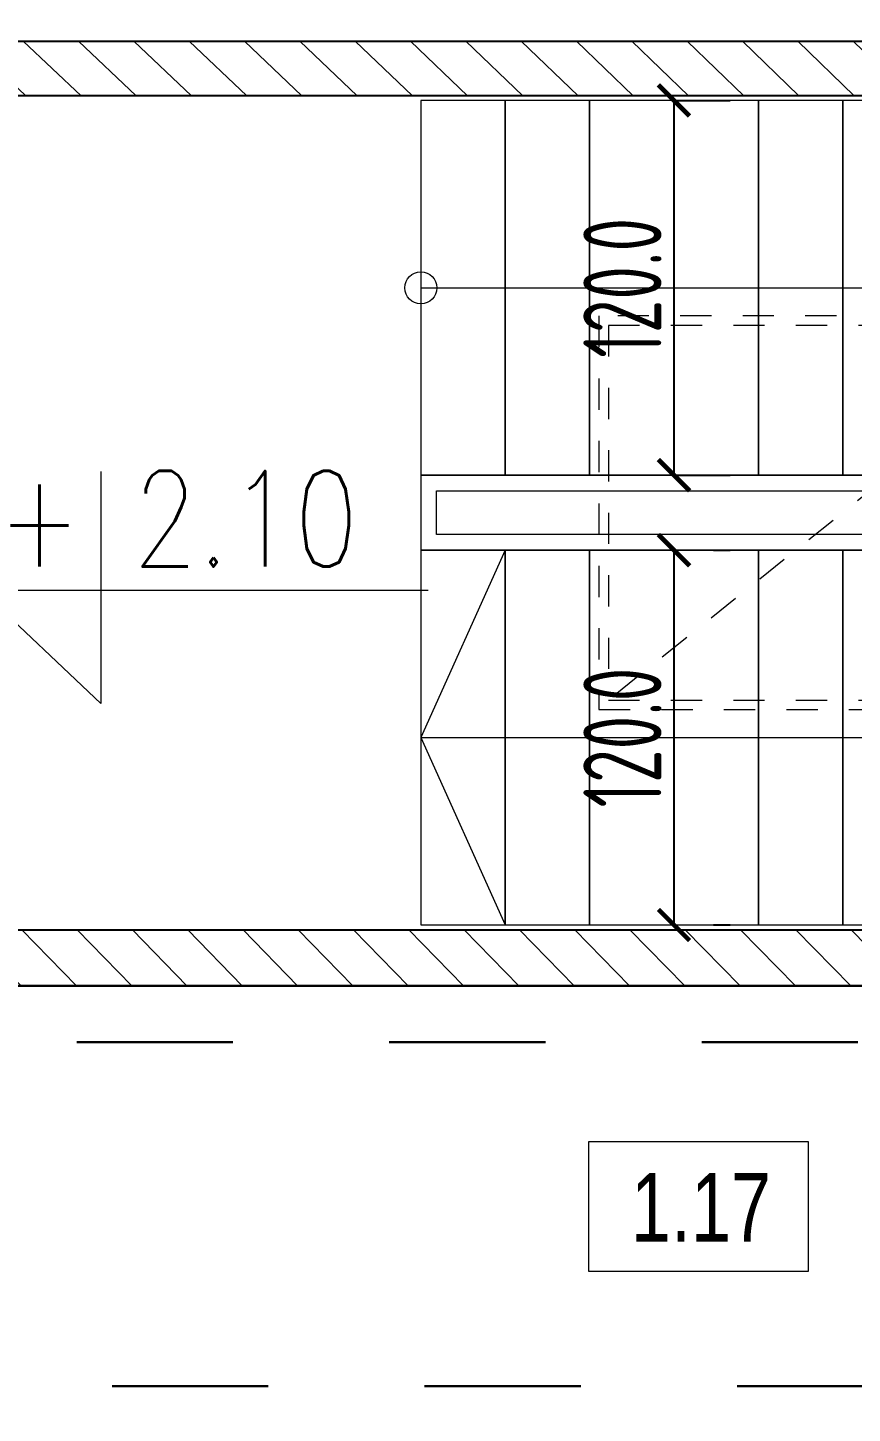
# Model space of a CAD drawing. Extents: x 6529560 to 6558080, y 5579316 to 5588131.
# Drawn here: x 6543819.474 to 6543822.113, y 5579678.003 to 5579682.439 of the extents above; entities that cross this region are included whole.
import ezdxf
from ezdxf import colors
from ezdxf.entities.mleader import LeaderData, LeaderLine
from ezdxf.math import Vec2, Vec3

# ---------------------------------------------------------------- set-up
doc = ezdxf.new("R2010")
doc.units = 0
doc.header["$MEASUREMENT"] = 0
doc.header["$PDSIZE"] = -5
for name, pattern in [('0.5_0.5', [1, 0.5, -0.5]), ('GR_HIDDEN', [0.004, 0.003, -0.001]), ('GR_SOLID', [0])]:
    doc.linetypes.add(name, pattern=pattern)
doc.layers.get('0').update_dxf_attribs({"color": 2, "linetype": 'CONTINUOUS', "lineweight": 5})
doc.layers.get('Defpoints').update_dxf_attribs({"linetype": 'CONTINUOUS'})
for name, color, linetype, lineweight in [('arch_opisy', 20, 'CONTINUOUS', 13), ('arch_opisy elewacje', 7, 'GR_SOLID', 25), ('arch_powierzchnia', 6, 'CONTINUOUS', 35), ('arch_schody', 7, 'CONTINUOUS', 9), ('arch_sciany murowane wewnetrzne', 20, 'CONTINUOUS', 25), ('arch_sciany wewnetrzne murowane wypelnienie', 20, 'CONTINUOUS', 15), ('arch_sciany wewntrzne gk wypelnienie', 70, 'CONTINUOUS', 13), ('arch_wymiary', 2, 'CONTINUOUS', 13), ('AUSSENMASSE_N3', 7, 'GR_SOLID', 18), ('STRICHART_5_N1', 1, 'GR_HIDDEN', 18)]:
    doc.layers.add(name, color=color, linetype=linetype, lineweight=lineweight)
doc.styles.add('GR_STANDARD', font='simplex.shx')
doc.styles.add('ISO8', font='iso8.shx', dxfattribs={"width": 0.7})
doc.styles.get("Standard").update_dxf_attribs({"font": 'arial.ttf', "width": 0.75})
doc.styles.add('styl1', font='romans.shx', dxfattribs={"width": 0.75})
doc.dimstyles.new('biura', dxfattribs={"dimtxt": 0.25, "dimasz": 0.1, "dimexe": 0.18, "dimexo": 0.0625, "dimgap": 0.04, "dimtad": 1, "dimdec": 1, "dimlfac": 100, "dimzin": 0, "dimdsep": 46, "dimtxsty": 'ISO8', "dimblk": 'ARCHTICK', "dimcen": 0.09, "dimadec": 0, "dimazin": 0, "dimtfac": 1, "dimtdec": 1, "dimtix": 1, "dimtofl": 0, "dimtmove": 0, "dimatfit": 3, "dimldrblk": 'ARCHTICK', "dimfxl": 0.2, "dimfxlon": 1, "dimtolj": 1, "dimtzin": 0, "dimarcsym": 0})

# ---------------------------------------------------------------- blocks, each defined once
blk = doc.blocks.new('_ArchTick')
at = {"color": 0, "linetype": 'ByBlock', "const_width": 0.15}
blk.add_lwpolyline([(-0.5, -0.5), (0.5, 0.5)], dxfattribs=at)
blk = doc.blocks.new('*D2567')
at = {"layer": 'arch_wymiary', "color": 0, "lineweight": -2, "transparency": 16777216}
for p, q in [((6543819.212003291, 5579683.301464302), (6543819.212003291, 5579683.681464302)), ((6543825.551878614, 5579683.301464302), (6543825.551878614, 5579683.681464302)), ((6543819.212003291, 5579683.501464303), (6543825.551878614, 5579683.501464303))]:
    blk.add_line(p, q, dxfattribs=at)
at = {"layer": 'Defpoints', "color": 0, "transparency": 16777216}
for p in [(6543825.551878614, 5579683.501464303), (6543819.212003291, 5579682.221068221, 8.356679206e-07), (6543825.551878614, 5579682.221169276, 8.356679206e-07)]:
    blk.add_point(p, dxfattribs=at)
at = {"layer": 'arch_wymiary', "color": 0, "lineweight": -2, "transparency": 16777216, "xscale": 0.1, "yscale": 0.1, "zscale": 0.1, "rotation": 180}
blk.add_blockref('_ArchTick', (6543819.212003291, 5579683.501464303), dxfattribs=at)
at = {"layer": 'arch_wymiary', "color": 0, "lineweight": -2, "transparency": 16777216, "xscale": 0.1, "yscale": 0.1, "zscale": 0.1}
blk.add_blockref('_ArchTick', (6543825.551878614, 5579683.501464303), dxfattribs=at)
at = {"layer": 'arch_wymiary', "color": 0, "transparency": 16777216, "insert": (6543822.381940953, 5579683.666464302), "char_height": 0.25, "attachment_point": 5, "style": 'ISO8'}
blk.add_mtext('\\A1;634.0', dxfattribs=at)
blk = doc.blocks.new('*D2569')
at = {"layer": 'arch_wymiary', "color": 0, "lineweight": -2, "transparency": 16777216}
for p, q in [((6543821.542003104, 5579682.206075144), (6543821.542003104, 5579681.006075735)), ((6543821.542583899, 5579682.206075144), (6543821.722003104, 5579682.206075144)), ((6543821.542583899, 5579681.006075735), (6543821.722003104, 5579681.006075735))]:
    blk.add_line(p, q, dxfattribs=at)
at = {"layer": 'Defpoints', "color": 0, "transparency": 16777216}
for p in [(6543821.542003086, 5579682.206075144, 0.0144948924640914), (6543821.542003086, 5579681.006075735, 0.0144948924640914), (6543821.542003104, 5579681.006075735)]:
    blk.add_point(p, dxfattribs=at)
at = {"layer": 'arch_wymiary', "color": 0, "lineweight": -2, "transparency": 16777216, "xscale": 0.1, "yscale": 0.1, "zscale": 0.1}
for p, rotation in [((6543821.542003104, 5579682.206075144), 90), ((6543821.542003104, 5579681.006075735), 270)]:
    blk.add_blockref('_ArchTick', p, dxfattribs=dict(at, rotation=rotation))
at = {"layer": 'arch_wymiary', "color": 0, "transparency": 16777216, "insert": (6543821.377003104, 5579681.606075437), "char_height": 0.25, "attachment_point": 5, "rotation": 90, "style": 'ISO8'}
blk.add_mtext('\\A1;120.0', dxfattribs=at)
blk = doc.blocks.new('*D2570')
at = {"layer": 'arch_wymiary', "color": 0, "lineweight": -2, "transparency": 16777216}
for p, q in [((6543821.542003104, 5579680.766172781), (6543821.542003104, 5579679.566173372)), ((6543821.668552086, 5579680.766172781), (6543821.722003104, 5579680.766172781)), ((6543821.668552086, 5579679.566173372), (6543821.722003104, 5579679.566173372))]:
    blk.add_line(p, q, dxfattribs=at)
at = {"layer": 'Defpoints', "color": 0, "transparency": 16777216}
for p in [(6543821.542003086, 5579680.766172781, 7.339094538889266), (6543821.542003086, 5579679.566173372, 7.339094538889266), (6543821.542003104, 5579679.566173372)]:
    blk.add_point(p, dxfattribs=at)
at = {"layer": 'arch_wymiary', "color": 0, "lineweight": -2, "transparency": 16777216, "xscale": 0.1, "yscale": 0.1, "zscale": 0.1}
for p, rotation in [((6543821.542003104, 5579680.766172781), 90), ((6543821.542003104, 5579679.566173372), 270)]:
    blk.add_blockref('_ArchTick', p, dxfattribs=dict(at, rotation=rotation))
at = {"layer": 'arch_wymiary', "color": 0, "transparency": 16777216, "insert": (6543821.377003104, 5579680.166173074), "char_height": 0.25, "attachment_point": 5, "rotation": 90, "style": 'ISO8'}
blk.add_mtext('\\A1;120.0', dxfattribs=at)
blk = doc.blocks.new('*D2563')
at = {"layer": 'arch_wymiary', "color": 0, "lineweight": -2, "transparency": 16777216}
for p, q in [((6543820.732003084, 5579682.71268064), (6543820.732003084, 5579683.092680641)), ((6543823.702003078, 5579682.71268064), (6543823.702003078, 5579683.092680641)), ((6543820.732003084, 5579682.912680641), (6543823.702003078, 5579682.912680641))]:
    blk.add_line(p, q, dxfattribs=at)
at = {"layer": 'Defpoints', "color": 0, "transparency": 16777216}
for p in [(6543823.702003078, 5579682.912680641), (6543820.732003084, 5579681.455828706, 8.356679206e-07), (6543823.702003078, 5579681.462613184, 8.356679206e-07)]:
    blk.add_point(p, dxfattribs=at)
at = {"layer": 'arch_wymiary', "color": 0, "lineweight": -2, "transparency": 16777216, "xscale": 0.1, "yscale": 0.1, "zscale": 0.1, "rotation": 180}
blk.add_blockref('_ArchTick', (6543820.732003084, 5579682.912680641), dxfattribs=at)
at = {"layer": 'arch_wymiary', "color": 0, "lineweight": -2, "transparency": 16777216, "xscale": 0.1, "yscale": 0.1, "zscale": 0.1}
blk.add_blockref('_ArchTick', (6543823.702003078, 5579682.912680641), dxfattribs=at)
at = {"layer": 'arch_wymiary', "color": 0, "transparency": 16777216, "insert": (6543822.217003081, 5579683.077680641), "char_height": 0.25, "attachment_point": 5, "style": 'ISO8'}
blk.add_mtext('\\A1;297.0', dxfattribs=at)
blk = doc.blocks.new('*D2564')
at = {"layer": 'arch_wymiary', "color": 0, "lineweight": -2, "transparency": 16777216}
for p, q in [((6543819.212003084, 5579682.71268064), (6543819.212003084, 5579683.092680641)), ((6543820.732003084, 5579682.71268064), (6543820.732003084, 5579683.092680641)), ((6543819.212003084, 5579682.912680641), (6543820.732003084, 5579682.912680641))]:
    blk.add_line(p, q, dxfattribs=at)
at = {"layer": 'Defpoints', "color": 0, "transparency": 16777216}
for p in [(6543820.732003084, 5579682.912680641), (6543819.212003084, 5579681.451829872, 8.356679206e-07), (6543820.732003084, 5579681.455828706, 8.356679206e-07)]:
    blk.add_point(p, dxfattribs=at)
at = {"layer": 'arch_wymiary', "color": 0, "lineweight": -2, "transparency": 16777216, "xscale": 0.1, "yscale": 0.1, "zscale": 0.1, "rotation": 180}
blk.add_blockref('_ArchTick', (6543819.212003084, 5579682.912680641), dxfattribs=at)
at = {"layer": 'arch_wymiary', "color": 0, "lineweight": -2, "transparency": 16777216, "xscale": 0.1, "yscale": 0.1, "zscale": 0.1}
blk.add_blockref('_ArchTick', (6543820.732003084, 5579682.912680641), dxfattribs=at)
at = {"layer": 'arch_wymiary', "color": 0, "transparency": 16777216, "insert": (6543819.972003084, 5579683.077680641), "char_height": 0.25, "attachment_point": 5, "style": 'ISO8'}
blk.add_mtext('\\A1;152.0', dxfattribs=at)

msp = doc.modelspace()

# ---------------------------------------------------------------- hatches: boundary and pattern name
at = {"layer": 'arch_sciany wewnetrzne murowane wypelnienie'}
h = msp.add_hatch(dxfattribs=at)
h.set_pattern_fill('ANSI31', color=256, angle=90)
h.set_pattern_definition([(135, (0.4768197489902378, 98.16788971982896), (-0.0883883476483185, -0.0883883476483184), [])])
h.paths.add_polyline_path([(6543746.076561079, 5579682.396034854), (6543751.576592763, 5579682.396034854), (6543751.576592763, 5579682.221034854), (6543746.076561079, 5579682.221034854)])
h.paths.add_polyline_path([(6543757.975718509, 5579682.220993926), (6543763.576617274, 5579682.221011361), (6543763.576617476, 5579682.39605229), (6543757.975718712, 5579682.396034855)])
h.paths.add_polyline_path([(6543769.976495872, 5579682.396053443), (6543775.576617272, 5579682.396034854), (6543775.576617272, 5579682.221034854), (6543769.976495872, 5579682.221053444)])
h.paths.add_polyline_path([(6543781.975718506, 5579682.220993926), (6543787.57661727, 5579682.220993926), (6543787.57661727, 5579682.396034854), (6543781.975718506, 5579682.396034854)])
h.paths.add_polyline_path([(6543793.976470417, 5579682.39611254), (6543799.576616429, 5579682.396034854), (6543799.576617331, 5579682.221075783), (6543793.976471318, 5579682.221153468)])
h.paths.add_polyline_path([(6543805.975700311, 5579682.221034854), (6543811.576617265, 5579682.221034854), (6543811.576617265, 5579682.396034854), (6543805.975700311, 5579682.396034854)])
h.paths.add_polyline_path([(6543817.976623034, 5579682.395993928), (6543823.576617262, 5579682.395953002), (6543823.576617262, 5579682.221036323), (6543817.976623034, 5579682.221077249)])
h.paths.add_polyline_path([(6543829.976598483, 5579682.221036322), (6543835.576617274, 5579682.221036322), (6543835.576617181, 5579682.396787672), (6543829.97659839, 5579682.396787672)])
h.paths.add_polyline_path([(6543841.976598481, 5579682.221034854), (6543847.576617273, 5579682.221034854), (6543847.576617273, 5579682.396034854), (6543841.976598481, 5579682.396034854)])
h.paths.add_polyline_path([(6543847.976592718, 5579682.22102535), (6543853.476561069, 5579682.22102535), (6543853.476561069, 5579682.396034854), (6543847.976592718, 5579682.396034854)])
h.paths.add_polyline_path([(6543835.976592719, 5579682.22102535), (6543840.286540401, 5579682.22103146), (6543840.286540308, 5579682.396045114), (6543835.976592625, 5579682.396039004)])
h.paths.add_polyline_path([(6543823.976592712, 5579682.22102535), (6543829.576547235, 5579682.22102535), (6543829.576547235, 5579682.396034854), (6543823.976592712, 5579682.396034854)])
h.paths.add_polyline_path([(6543811.976592718, 5579682.221092128), (6543817.576547237, 5579682.221092128), (6543817.576547237, 5579682.396034854), (6543811.976592718, 5579682.396034854)])
h.paths.add_polyline_path([(6543799.976592716, 5579682.22102535), (6543805.576547229, 5579682.22102535), (6543805.576522686, 5579682.395996695), (6543799.976592716, 5579682.395996695)])
h.paths.add_polyline_path([(6543787.976592715, 5579682.22102535), (6543793.576547231, 5579682.22102535), (6543793.576547231, 5579682.396034854), (6543787.976592715, 5579682.396034854)])
h.paths.add_polyline_path([(6543775.976592718, 5579682.221034854), (6543781.576547234, 5579682.221034854), (6543781.576547234, 5579682.396034854), (6543775.976592718, 5579682.396034854)])
h.paths.add_polyline_path([(6543763.976592718, 5579682.22102535), (6543769.576547231, 5579682.22102535), (6543769.576547231, 5579682.396034854), (6543763.976592718, 5579682.396034854)])
h.paths.add_polyline_path([(6543751.976568213, 5579682.221074111), (6543757.57649594, 5579682.221074111), (6543757.57649594, 5579682.396034854), (6543751.976568213, 5579682.396034854)])
h.paths.add_polyline_path([(6543801.546618281, 5579682.221026598), (6543804.006618281, 5579682.221026598), (6543804.006618281, 5579682.395996695), (6543801.546618281, 5579682.395996697)])
h.paths.add_polyline_path([(6543840.576540354, 5579682.396043041), (6543841.576522449, 5579682.396043041), (6543841.576522449, 5579682.221066284), (6543840.576540354, 5579682.221066284)])
h = msp.add_hatch(dxfattribs=at)
h.set_pattern_fill('ANSI31', color=256, angle=90, style=0)
h.set_pattern_definition([(135, (224.1392857916653, 366.0941075840965), (-0.0883883476483185, -0.0883883476483184), [])])
h.paths.add_polyline_path([(6543825.401162839, 5579679.550549233), (6543825.401167908, 5579679.370541062), (6543825.731834168, 5579679.370537156), (6543825.731865707, 5579682.221171101), (6543825.551878614, 5579682.221169276), (6543825.551876868, 5579679.550547438)])
h.paths.add_polyline_path([(6543819.212003291, 5579682.221039222), (6543819.212000729, 5579679.550869956), (6543824.121162868, 5579679.550867189), (6543824.121167938, 5579679.370876171), (6543819.032102703, 5579679.370876171), (6543819.032100194, 5579682.221077249)])
at = {"layer": 'arch_sciany wewntrzne gk wypelnienie'}
h = msp.add_hatch(dxfattribs=at)
h.set_pattern_fill('ANSI37', color=256, scale=0.8, angle=90)
h.set_pattern_definition([(135, (0.4768197489902378, 98.16788971982896), (-0.0707106781186548, -0.0707106781186548), []), (225, (0.4768197489902378, 98.16788971982896), (0.0707106781186548, -0.0707106781186548), [])])
h.paths.add_polyline_path([(6543828.851865141, 5579680.871182914), (6543828.931878847, 5579680.871182914), (6543828.931878847, 5579680.971171102), (6543828.851865141, 5579680.971171102)], flags=17)
h.paths.add_polyline_path([(6543827.751865135, 5579680.971102293), (6543827.751865135, 5579680.871102294), (6543828.011865141, 5579680.87110229), (6543828.011865143, 5579680.971102289), (6543827.931865137, 5579680.97110229), (6543827.931865149, 5579682.071102289), (6543827.83186515, 5579682.07110229), (6543827.831865137, 5579680.971102292)], flags=17)
h.paths.add_polyline_path([(6543826.651865131, 5579680.971102298), (6543826.651865131, 5579680.871102299), (6543826.911865137, 5579680.871102295), (6543826.911865137, 5579680.971102296), (6543826.831865133, 5579680.971102296), (6543826.831865145, 5579682.071102295), (6543826.731865145, 5579682.071102296), (6543826.731865133, 5579680.971102297)], flags=17)
h.paths.add_polyline_path([(6543831.077053002, 5579679.3406111), (6543832.924837508, 5579679.340250049), (6543832.924843392, 5579679.465314813), (6543832.125885447, 5579679.465352411), (6543832.125901687, 5579682.22103632), (6543831.875903239, 5579682.22103632), (6543831.875903237, 5579679.465546335), (6543831.077053002, 5579679.465524036)], flags=17)
h.paths.add_polyline_path([(6543775.97652131, 5579672.562711427), (6543776.133657281, 5579672.562711427), (6543776.133657281, 5579672.687711426), (6543775.97652131, 5579672.687711426)])
h.paths.add_polyline_path([(6543805.52631407, 5579679.466649816), (6543805.52631407, 5579679.34202755), (6543805.701547256, 5579679.34202755), (6543805.701547236, 5579682.221072561), (6543805.576547229, 5579682.221159792), (6543805.576547229, 5579679.466716163)])
h.paths.add_polyline_path([(6543811.174062316, 5579677.814474194), (6543811.174062316, 5579670.991072974), (6543811.298981189, 5579670.991071553), (6543811.298981189, 5579677.814474195), (6543814.33266356, 5579677.814461856), (6543814.332663563, 5579677.939460946), (6543809.944116447, 5579677.939473284), (6543809.944116447, 5579677.814461401)])
h.paths.add_polyline_path([(6543809.944116442, 5579682.221504417), (6543809.944116447, 5579679.342386698), (6543809.944116446, 5579679.341918382), (6543809.944113974, 5579679.342387408), (6543810.069113974, 5579679.342385987), (6543810.069127688, 5579679.341742292), (6543811.863017871, 5579679.341628944), (6543811.86302577, 5579679.466628944), (6543810.069116448, 5579679.467378801), (6543810.069116441, 5579682.221540881)])
h.paths.add_polyline_path([(6543795.354303063, 5579682.221133487), (6543795.479303057, 5579682.221133487), (6543795.479302087, 5579682.101151742), (6543795.354302091, 5579682.101151742)])
h.paths.add_polyline_path([(6543792.602175157, 5579682.22102535), (6543792.727175151, 5579682.22102535), (6543792.729298559, 5579682.101153466), (6543792.604298565, 5579682.101153466)])
h.paths.add_polyline_path([(6543828.931865146, 5579682.221077249), (6543828.931865146, 5579682.071077249), (6543825.731863935, 5579682.071114104), (6543825.731865707, 5579682.221171101)])
h.paths.add_polyline_path([(6543825.731852004, 5579680.871182914), (6543825.811865712, 5579680.871182914), (6543825.811865712, 5579680.971171102), (6543825.731852004, 5579680.971171102)], flags=17)
h.paths.add_polyline_path([(6543818.88295381, 5579679.466248899), (6543819.032100194, 5579679.466248899), (6543819.032100194, 5579679.341174709), (6543818.88295381, 5579679.341174709)], flags=17)
h.paths.add_polyline_path([(6543815.038226563, 5579682.221071334), (6543815.038052506, 5579679.466427079), (6543814.913943046, 5579679.466499686), (6543814.913935144, 5579679.341434919), (6543817.88295381, 5579679.341247319), (6543817.88295381, 5579679.46624732), (6543815.163226569, 5579679.46641917), (6543815.163226562, 5579682.220920382)], flags=17)
h.paths.add_polyline_path([(6543812.913226558, 5579682.221071329), (6543812.913052511, 5579679.466561351), (6543812.863017948, 5579679.466561351), (6543812.863017947, 5579679.341629277), (6543813.913943046, 5579679.341629275), (6543813.913943047, 5579679.466499686), (6543813.038226562, 5579679.466553441), (6543813.038226558, 5579682.221034854)], flags=17)
h.paths.add_polyline_path([(6543828.931865146, 5579680.592672379), (6543829.056865145, 5579680.592672379), (6543829.056865145, 5579682.221077248), (6543828.931865146, 5579682.221077248)], flags=17)
h.paths.add_polyline_path([(6543830.077053002, 5579679.465507208), (6543830.077053002, 5579679.340507208), (6543825.73183168, 5579679.340525141), (6543825.731833159, 5579679.465751377), (6543828.931865146, 5579679.46575312), (6543828.931865147, 5579679.59267238), (6543829.056871665, 5579679.59267238), (6543829.056858624, 5579679.465546335)], flags=17)
h.paths.add_polyline_path([(6543825.401800754, 5579677.939456571), (6543825.401800754, 5579677.814456571), (6543827.015269852, 5579677.814471575), (6543827.015270359, 5579677.214458972), (6543829.165138332, 5579677.214160406), (6543829.165136826, 5579677.814438516), (6543834.859482227, 5579677.814448595), (6543834.859482227, 5579677.939468141), (6543829.040269748, 5579677.939461183), (6543829.040270256, 5579677.339460261), (6543827.140269853, 5579677.339459079), (6543827.140269853, 5579677.939461874)], flags=17)
h.paths.add_polyline_path([(6543823.559951467, 5579677.939460777), (6543823.559951467, 5579677.814460778), (6543823.851521311, 5579677.81447295), (6543823.851521311, 5579671.321076054), (6543823.976521312, 5579671.321076054), (6543823.976521312, 5579677.814472951), (6543824.401800755, 5579677.81447295), (6543824.401800755, 5579677.939465867)], flags=17)
h.paths.add_polyline_path([(6543815.944021623, 5579672.877945946), (6543816.069021623, 5579672.877945946), (6543816.069021623, 5579670.991071095), (6543815.944021623, 5579670.991071095)])
h.paths.add_polyline_path([(6543815.332663561, 5579677.939471546), (6543815.332663561, 5579677.8144614), (6543815.944021623, 5579677.814472948), (6543815.944021623, 5579673.877945948), (6543816.069021622, 5579673.877945952), (6543816.069021622, 5579677.814456819), (6543816.360540611, 5579677.814456815), (6543816.36054061, 5579677.939470542)], flags=17)
h.paths.add_polyline_path([(6543777.890718506, 5579680.656208543), (6543777.765718506, 5579680.656208543), (6543777.765718492, 5579677.506073696), (6543781.905445558, 5579677.506073696), (6543781.905445558, 5579677.631073695), (6543777.890718506, 5579677.631073695)])
h.paths.add_polyline_path([(6543777.765718506, 5579682.22104096), (6543777.890718506, 5579682.22104096), (6543777.890718506, 5579681.656208544), (6543777.765718506, 5579681.656208544)])
h.paths.add_polyline_path([(6543794.104436234, 5579677.851153458), (6543795.254489404, 5579677.851153458), (6543795.254489404, 5579677.976153459), (6543794.104436234, 5579677.976153459)], flags=16)
h.paths.add_polyline_path([(6543794.104487714, 5579678.87615346), (6543795.254489403, 5579678.87615346), (6543795.254489403, 5579679.00115346), (6543794.104487714, 5579679.00115346)], flags=17)
h.paths.add_polyline_path([(6543794.104489402, 5579680.026153464), (6543795.254489403, 5579680.026153464), (6543795.254489403, 5579679.901153464), (6543794.104489402, 5579679.901153464)], flags=17)
h.paths.add_polyline_path([(6543792.754298508, 5579679.901153467), (6543793.9043002, 5579679.901153467), (6543793.9043002, 5579680.026153465), (6543792.754298508, 5579680.026153465)], flags=17)
h.paths.add_polyline_path([(6543792.754298507, 5579678.876153463), (6543793.904300198, 5579678.876153463), (6543793.904300198, 5579679.001153463), (6543792.754298507, 5579679.001153463)], flags=17)
h.paths.add_polyline_path([(6543792.754298505, 5579677.851153461), (6543793.904298503, 5579677.851153461), (6543793.904298503, 5579677.976153461), (6543792.754298505, 5579677.976153461)], flags=17)
h.paths.add_polyline_path([(6543790.304298507, 5579677.921153459), (6543791.454298513, 5579677.921153459), (6543791.454298513, 5579678.046153461), (6543790.304298507, 5579678.046153461)], flags=17)
h.paths.add_polyline_path([(6543790.304298507, 5579678.946153462), (6543791.454298509, 5579678.946153462), (6543791.454298509, 5579679.071153463), (6543790.304298507, 5579679.071153463)], flags=16)
h.paths.add_polyline_path([(6543790.304298507, 5579680.096153466), (6543791.454298508, 5579680.096153466), (6543791.454298508, 5579679.971153466), (6543790.304298507, 5579679.971153466)], flags=16)
h.paths.add_polyline_path([(6543790.304218775, 5579681.121153468), (6543791.454298508, 5579681.121153468), (6543791.454298508, 5579680.996153467), (6543790.304218775, 5579680.996153467)], flags=16)
h.paths.add_polyline_path([(6543796.503363004, 5579682.221141914), (6543796.753363007, 5579682.221141914), (6543796.753363007, 5579677.770840767), (6543796.503363004, 5579677.770840767)])
h.paths.add_polyline_path([(6543790.054298551, 5579682.221168518), (6543790.306388002, 5579682.221042247), (6543790.304296822, 5579677.92115346), (6543790.179628583, 5579677.921153459), (6543790.179628582, 5579677.749069747), (6543790.054298551, 5579677.749069747)])
h.paths.add_polyline_path([(6543788.219314164, 5579682.22107113), (6543788.344393895, 5579682.22107113), (6543788.344393895, 5579677.748987575), (6543788.219314164, 5579677.748987575)])
h.paths.add_polyline_path([(6543782.061021572, 5579675.706073699), (6543782.061021572, 5579675.581073699), (6543783.153160343, 5579675.581073699), (6543783.153160343, 5579676.543573696), (6543798.301619499, 5579676.543546817), (6543798.301619619, 5579676.668546818), (6543796.753363007, 5579676.668644316), (6543796.753363015, 5579676.770840767), (6543796.628363016, 5579676.770840767), (6543796.628362915, 5579676.668548419), (6543794.104492171, 5579676.668450576), (6543794.104298922, 5579680.926153464), (6543795.479302087, 5579680.92615174), (6543795.479302085, 5579681.101151744), (6543795.354302091, 5579681.101151741), (6543795.354302087, 5579681.051151738), (6543794.1043002, 5579681.05110117), (6543794.104311449, 5579682.151152667), (6543793.9043002, 5579682.151153466), (6543793.9043002, 5579681.051153467), (6543792.729298566, 5579681.051153466), (6543792.729298559, 5579681.101153466), (6543792.604298565, 5579681.101153465), (6543792.604298565, 5579680.926153465), (6543793.9043002, 5579680.926153466), (6543793.904300194, 5579676.668562504), (6543790.304298507, 5579676.668562504), (6543790.304298507, 5579676.749069748), (6543790.054628582, 5579676.749069748), (6543790.054628503, 5579676.668566122), (6543788.344314164, 5579676.668567782), (6543788.344314164, 5579676.748987574), (6543788.219314164, 5579676.748987574), (6543788.219314164, 5579676.668573696), (6543783.153160343, 5579676.668573696), (6543783.153160342, 5579677.631073695), (6543782.905445559, 5579677.631073695), (6543782.905445559, 5579677.506073696), (6543783.028160341, 5579677.506073696), (6543783.028160341, 5579675.706073697)])
h.paths.add_polyline_path([(6543777.063638862, 5579672.562711427), (6543777.890718505, 5579672.562711427), (6543777.890718506, 5579675.581073697), (6543781.061021571, 5579675.581073699), (6543781.061021571, 5579675.706073695), (6543777.765718492, 5579675.706073693), (6543777.765718506, 5579672.687711426), (6543777.063638862, 5579672.687711426)])
h.paths.add_polyline_path([(6543838.859482227, 5579677.939459438), (6543838.859482227, 5579677.814459438), (6543838.984669475, 5579677.814458943), (6543838.984667385, 5579680.670411355), (6543839.159583259, 5579680.670411354), (6543839.159583259, 5579680.795411355), (6543838.984667668, 5579680.795411349), (6543838.9846671, 5579682.221074283), (6543838.859708857, 5579682.221036319), (6543838.859534708, 5579679.464932154), (6543834.669938101, 5579679.465166387), (6543834.669938217, 5579679.592672379), (6543834.544938116, 5579679.592672379), (6543834.544938103, 5579679.465174287), (6543833.924847339, 5579679.465276142), (6543833.924839447, 5579679.340353485), (6543836.477196808, 5579679.33995705), (6543838.859482884, 5579679.339662469)])
h.paths.add_polyline_path([(6543836.259621796, 5579682.221036319), (6543836.259621796, 5579682.071036318), (6543838.859726926, 5579682.070796857), (6543838.859681294, 5579682.221031084)], flags=17)
h.paths.add_polyline_path([(6543837.279621781, 5579680.971102298), (6543837.279621781, 5579680.871102299), (6543837.539621786, 5579680.871102296), (6543837.539621787, 5579680.971102296), (6543837.459621783, 5579680.971102297), (6543837.459621794, 5579682.071102296), (6543837.359621796, 5579682.071102297), (6543837.359621782, 5579680.971102298)], flags=17)
h.paths.add_polyline_path([(6543836.25962179, 5579680.971102298), (6543836.25962179, 5579680.871102299), (6543836.439621786, 5579680.871102295), (6543836.439621787, 5579680.971102296), (6543836.359621783, 5579680.971102296), (6543836.359621795, 5579682.071102295), (6543836.259621794, 5579682.071102296)], flags=17)
h.paths.add_polyline_path([(6543834.544938116, 5579680.592672379), (6543834.669939641, 5579680.592672379), (6543834.669939641, 5579682.22103632), (6543834.544938116, 5579682.22103632)], flags=17)
h.paths.add_polyline_path([(6543842.32875331, 5579682.221071467), (6543842.453770629, 5579682.221071467), (6543842.453771745, 5579677.815639989), (6543842.328754425, 5579677.815639989), (6543842.328754145, 5579680.6704115), (6543840.15958326, 5579680.670411498), (6543840.15958326, 5579680.795411499), (6543842.328753867, 5579680.795411499)])
h.paths.add_polyline_path([(6543838.379621785, 5579680.871182914), (6543838.859635492, 5579680.871182914), (6543838.859635492, 5579680.971171102), (6543838.379621785, 5579680.971171102)], flags=17)
edge = h.paths.add_edge_path()
edge.add_line((6543804.526314069, 5579679.341717741), (6543804.52631407, 5579677.939473286))
edge.add_line((6543804.52631407, 5579677.939473286), (6543808.944116447, 5579677.939461402))
edge.add_line((6543808.944116447, 5579677.939461402), (6543808.944116447, 5579677.814474194))
edge.add_line((6543808.944116447, 5579677.814474194), (6543804.401321883, 5579677.814474194))
edge.add_line((6543804.401321883, 5579677.814474194), (6543804.401306255, 5579679.341714079))
edge.add_line((6543804.52632189, 5579679.341716163), (6543804.52632189, 5579679.466716162))
edge.add_line((6543804.52632189, 5579679.466716162), (6543799.701614759, 5579679.466670052))
edge.add_line((6543799.701614759, 5579679.466670052), (6543799.701645081, 5579682.221097542))
edge.add_line((6543799.701645081, 5579682.221097542), (6543799.576617331, 5579682.221097542))
edge.add_line((6543799.576617331, 5579682.221097542), (6543799.576617338, 5579676.668558219))
edge.add_line((6543799.576617338, 5579676.668558219), (6543799.301619499, 5579676.668595082))
edge.add_line((6543799.301619499, 5579676.668595082), (6543799.301619499, 5579676.543693554))
edge.add_line((6543799.301619499, 5579676.543693554), (6543799.701614759, 5579676.54365698))
edge.add_line((6543799.701614759, 5579676.54365698), (6543799.701614759, 5579679.34167005))
edge.add_line((6543799.701614759, 5579679.34167005), (6543801.701614378, 5579679.341688537))
edge.add_line((6543801.701614378, 5579679.341688537), (6543801.701614378, 5579670.991081423))
edge.add_line((6543801.701614378, 5579670.991081423), (6543801.826611801, 5579670.991081423))
edge.add_line((6543801.826611801, 5579670.991081423), (6543801.826611801, 5579679.341688537))
edge.add_line((6543801.826611801, 5579679.341688537), (6543804.401306255, 5579679.341717374))
edge.add_line((6543836.559482228, 5579679.33995778), (6543836.559482228, 5579677.814460175))
edge.add_line((6543836.559482228, 5579677.814460175), (6543836.434482227, 5579677.814460175))
edge.add_line((6543836.434482227, 5579677.814460175), (6543835.859482227, 5579677.814459438))
edge.add_line((6543835.859482227, 5579677.814459438), (6543835.859482227, 5579677.939459107))
edge.add_line((6543835.859482227, 5579677.939459107), (6543836.434563748, 5579677.939459107))
edge.add_line((6543836.434563748, 5579677.939459107), (6543836.434645267, 5579679.339971122))
h.paths.add_polyline_path([(6543822.559951466, 5579677.939468054), (6543817.360540611, 5579677.939468054), (6543817.360540611, 5579677.814460778), (6543822.559951466, 5579677.814460778)], flags=17)
h.paths.add_polyline_path([(6543767.410718496, 5579682.221071241), (6543767.535718499, 5579682.221071241), (6543767.535718499, 5579681.383578649), (6543767.410718496, 5579681.383578649)])
h.paths.add_polyline_path([(6543766.726521604, 5579672.33139319), (6543766.851521598, 5579672.33139319), (6543766.851521598, 5579672.796071704), (6543767.535718516, 5579672.796071704), (6543767.535718497, 5579680.383578651), (6543767.410718496, 5579680.383578651), (6543767.410718515, 5579672.921071704), (6543766.726521599, 5579672.921071704)])
h.paths.add_polyline_path([(6543766.726521615, 5579671.331393191), (6543766.851521598, 5579671.331393191), (6543766.851521598, 5579670.991077456), (6543766.726521615, 5579670.991077456)])
h.paths.add_polyline_path([(6543745.546574781, 5579682.171131927), (6543745.546574781, 5579682.071071261), (6543746.446530376, 5579682.071071263), (6543746.446530376, 5579680.921069571), (6543746.571530378, 5579680.921069571), (6543746.571531037, 5579682.071070674), (6543747.469910622, 5579682.071071263), (6543747.471530381, 5579680.921069574), (6543747.59653038, 5579680.921069574), (6543747.59653104, 5579682.071070087), (6543748.496530382, 5579682.071069571), (6543748.496530382, 5579682.221034854), (6543746.076561079, 5579682.221034854), (6543746.076555968, 5579682.171077701)])
h.paths.add_polyline_path([(6543748.621530386, 5579682.021071203), (6543749.931539548, 5579682.021071203), (6543749.931539548, 5579682.221034854), (6543748.621530386, 5579682.221034854)])
h.paths.add_polyline_path([(6543748.496530382, 5579682.221034854), (6543748.496530382, 5579680.796069573), (6543748.671530401, 5579680.796069573), (6543748.6715304, 5579680.921069559), (6543748.621530383, 5579680.921069574), (6543748.621478087, 5579682.221071205)])
h.paths.add_polyline_path([(6543749.93153939, 5579682.221104124), (6543749.931537501, 5579680.921190281), (6543749.671530401, 5579680.921069301), (6543749.671530401, 5579680.796069302), (6543749.931537501, 5579680.796069302), (6543749.931538968, 5579678.346071078), (6543749.884138731, 5579678.34607045), (6543749.884138731, 5579678.221070451), (6543749.931533247, 5579678.221070377), (6543749.931524172, 5579672.456864017), (6543750.056524171, 5579672.45686382), (6543750.056524098, 5579682.221104125)])
h.paths.add_polyline_path([(6543745.546530376, 5579678.471067884), (6543745.546530376, 5579678.34607045), (6543748.85913873, 5579678.346067878), (6543748.859138731, 5579678.471069576), (6543748.621530383, 5579678.471069576), (6543748.621530383, 5579679.621069572), (6543748.496530382, 5579679.621069572), (6543748.496530382, 5579678.471067881), (6543747.59653038, 5579678.471067881), (6543747.59653038, 5579679.621069574), (6543747.471530381, 5579679.621069574), (6543747.471530381, 5579678.471067883), (6543746.571530378, 5579678.471067883), (6543746.571530378, 5579679.621069576), (6543746.446530377, 5579679.621069576), (6543746.446530377, 5579678.471067884)])
h.paths.add_polyline_path([(6543745.546511066, 5579678.221068453), (6543748.884138731, 5579678.221068453), (6543748.884138731, 5579678.34607045), (6543745.546511066, 5579678.34607045)])
h.paths.add_polyline_path([(6543745.546513085, 5579675.402910263), (6543748.931528535, 5579675.402910263), (6543748.931528535, 5579675.152910265), (6543745.546513085, 5579675.152910265)])
h.paths.add_polyline_path([(6543749.931525598, 5579671.456864017), (6543750.056521863, 5579671.456864017), (6543750.056521863, 5579670.921079833), (6543749.931525598, 5579670.921079833)])
h.paths.add_polyline_path([(6543745.876531423, 5579671.046080318), (6543749.931521753, 5579671.046080318), (6543749.931521753, 5579670.921079656), (6543745.876531423, 5579670.921079656)])
h.paths.add_polyline_path([(6543749.721518647, 5579682.021071203), (6543749.721517047, 5579680.921069202), (6543749.734017048, 5579680.921069202), (6543749.734017048, 5579682.021071203)], flags=17)

# ---------------------------------------------------------------- linework, layer by layer
at = {"color": 1, "linetype": '0.5_0.5', "lineweight": 30, "true_color": 0xfa0000}
msp.add_lwpolyline([(6543804.743709879, 5579679.191731395), (6543804.743709879, 5579678.089473286), (6543827.382423731, 5579678.089473507), (6543827.382424239, 5579677.489460876), (6543828.890242947, 5579677.489460335), (6543828.890133736, 5579678.089398812), (6543836.130645296, 5579678.091925687), (6543836.130645811, 5579679.189673365)], close=True, dxfattribs=at)
at = {"layer": 'arch_opisy'}
msp.add_lwpolyline([(6543819.707299364, 5579681.017892641), (6543819.707299364, 5579680.275494665), (6543819.324228839, 5579680.638376875), (6543820.755125168, 5579680.638376875)], dxfattribs=at)
msp.add_lwpolyline([(6543821.268734792, 5579678.458304921), (6543821.972617621, 5579678.458304921), (6543821.972617621, 5579678.871715429), (6543821.268734792, 5579678.871715429)], close=True, dxfattribs=at)
at = {"layer": 'arch_powierzchnia'}
msp.add_lwpolyline([(6543804.52631407, 5579679.341730018), (6543804.52631407, 5579677.939473286), (6543827.140269598, 5579677.939466755), (6543827.140270106, 5579677.339454199), (6543829.040270256, 5579677.339455805), (6543829.040269748, 5579677.939461183), (6543836.272411271, 5579677.939458369), (6543836.272411271, 5579679.339988858), (6543825.731831673, 5579679.339885827), (6543825.731832034, 5579679.370537156), (6543819.032102703, 5579679.370876171), (6543819.032100194, 5579679.341174709)], close=True, dxfattribs=at)
at = {"layer": 'arch_schody'}
for points in [[(6543820.732003084, 5579681.606075438), (6543823.702003078, 5579681.606075438), (6543823.432003079, 5579681.006075733), (6543823.702003078, 5579681.606075438), (6543823.432003079, 5579682.206171383)], [(6543821.002003083, 5579681.006075733), (6543821.002003083, 5579682.206075142), (6543820.732003084, 5579682.206075142), (6543820.732003084, 5579681.006075733), (6543821.002003083, 5579681.006075733)], [(6543821.272003083, 5579681.006075733), (6543821.272003083, 5579682.206075142), (6543821.002003083, 5579682.206075142), (6543821.002003083, 5579681.006075733), (6543821.272003083, 5579681.006075733)], [(6543821.542003082, 5579681.006075733), (6543821.542003082, 5579682.206075142), (6543821.272003083, 5579682.206075142), (6543821.272003083, 5579681.006075733), (6543821.542003082, 5579681.006075733)], [(6543821.812003081, 5579681.006075733), (6543821.812003081, 5579682.206075142), (6543821.542003082, 5579682.206075142), (6543821.542003082, 5579681.006075733), (6543821.812003081, 5579681.006075733)], [(6543822.082003081, 5579681.006075733), (6543822.082003081, 5579682.206075142), (6543821.812003081, 5579682.206075142), (6543821.812003081, 5579681.006075733), (6543822.082003081, 5579681.006075733)], [(6543822.35200308, 5579681.006075733), (6543822.35200308, 5579682.206075142), (6543822.082003081, 5579682.206075142), (6543822.082003081, 5579681.006075733), (6543822.35200308, 5579681.006075733)], [(6543823.702003109, 5579680.816173548), (6543820.782003124, 5579680.816172778), (6543820.782003124, 5579680.956075733), (6543823.702003031, 5579680.956076686), (6543823.702003808, 5579679.566170561), (6543823.752003808, 5579679.566175463), (6543823.752003848, 5579680.956075732), (6543823.752003848, 5579681.006075731), (6543820.732003124, 5579681.006075733), (6543820.732003124, 5579680.766172778), (6543823.699333639, 5579680.766173559)], [(6543821.002003124, 5579679.56617337), (6543821.002003124, 5579680.766172779), (6543820.732003124, 5579680.766172779), (6543820.732003124, 5579679.56617337), (6543821.002003124, 5579679.56617337)], [(6543821.002003124, 5579680.766172778), (6543820.732003124, 5579680.166173075), (6543821.002003124, 5579679.566173529)], [(6543821.272003124, 5579679.56617337), (6543821.272003124, 5579680.766172779), (6543821.002003124, 5579680.766172779), (6543821.002003124, 5579679.56617337), (6543821.272003124, 5579679.56617337)], [(6543821.542003123, 5579679.56617337), (6543821.542003123, 5579680.766172779), (6543821.272003124, 5579680.766172779), (6543821.272003124, 5579679.56617337), (6543821.542003123, 5579679.56617337)], [(6543821.812003122, 5579679.56617337), (6543821.812003122, 5579680.766172779), (6543821.542003123, 5579680.766172779), (6543821.542003123, 5579679.56617337), (6543821.812003122, 5579679.56617337)], [(6543822.082003122, 5579679.56617337), (6543822.082003122, 5579680.766172779), (6543821.812003122, 5579680.766172779), (6543821.812003122, 5579679.56617337), (6543822.082003122, 5579679.56617337)], [(6543822.352003121, 5579679.56617367), (6543822.352003121, 5579680.766173079), (6543822.082003122, 5579680.766173079), (6543822.082003122, 5579679.56617367), (6543822.352003121, 5579679.56617367)], [(6543820.732003124, 5579680.166173075), (6543823.650667271, 5579680.166173075)]]:
    msp.add_lwpolyline(points, dxfattribs=at)
msp.add_circle((6543820.732003084, 5579681.606075438, 8.356679206e-07), 0.051335847745122, dxfattribs=at)
at = {"layer": 'arch_sciany murowane wewnetrzne'}
for points in [[(6543817.976623034, 5579682.395993928), (6543823.576617262, 5579682.395953002), (6543823.576617262, 5579682.221036323), (6543817.976623034, 5579682.221077249)], [(6543819.212003291, 5579682.221039222), (6543819.212000729, 5579679.550869956), (6543824.121162868, 5579679.550867189), (6543824.121167938, 5579679.370876171), (6543819.032102703, 5579679.370876171), (6543819.032100194, 5579682.221077249)]]:
    msp.add_lwpolyline(points, close=True, dxfattribs=at)
at = {"layer": 'STRICHART_5_N1', "ltscale": 20}
for points in [[(6543822.86200308, 5579681.515965168), (6543821.302003082, 5579681.515965168), (6543821.302003082, 5579680.255965168), (6543822.86200308, 5579680.255965168)], [(6543822.832003082, 5579681.485965168), (6543821.332003082, 5579681.485965168), (6543821.332003082, 5579680.285965167), (6543822.832003082, 5579680.285965167)]]:
    msp.add_lwpolyline(points, close=True, dxfattribs=at)
msp.add_lwpolyline([(6543822.832003082, 5579681.485965168), (6543821.332003082, 5579680.285965167)], dxfattribs=at)

# ---------------------------------------------------------------- texts
at = {"layer": 'arch_opisy elewacje', "style": 'GR_STANDARD', "width": 0.7847222222222232}
msp.add_text('+ 2.10', height=0.3065496895359914, dxfattribs=at).set_placement((6543819.377575115, 5579680.713591606))
at = {"layer": 'AUSSENMASSE_N3', "color": 7, "width": 0.7500000000000001}
msp.add_text('1.17', height=0.22, dxfattribs=at).set_placement((6543821.404241027, 5579678.552638794))

# ---------------------------------------------------------------- dimensions: what is measured, and where the dimension line sits
at = {"layer": 'arch_wymiary'}
for base, p1, p2, picture, middle in [((6543825.551878614, 5579683.501464303), (6543819.212003291, 5579682.221068221, 8.356679206e-07), (6543825.551878614, 5579682.221169276, 8.356679206e-07), '*D2567', (6543822.381940953, 5579683.666464302)), ((6543820.732003084, 5579682.912680641), (6543819.212003084, 5579681.451829872, 8.356679206e-07), (6543820.732003084, 5579681.455828706, 8.356679206e-07), '*D2564', (6543819.972003084, 5579683.077680641))]:
    dim = msp.add_linear_dim(base=base, p1=p1, p2=p2, dimstyle='biura', dxfattribs=at)
    dim.commit()
    dim.dimension.update_dxf_attribs({"geometry": picture, "text_midpoint": middle})
dim = msp.add_linear_dim(base=(6543823.702003078, 5579682.912680641), p1=(6543820.732003084, 5579681.455828706, 8.356679206e-07), p2=(6543823.702003078, 5579681.462613184, 8.356679206e-07), dimstyle='biura', override={"dimtmove": 1}, dxfattribs=at)
dim.commit()
dim.dimension.update_dxf_attribs({"geometry": '*D2563', "text_midpoint": (6543822.217003081, 5579683.077680641)})
for base, p1, p2, picture, middle in [((6543821.542003104, 5579681.006075735, -0.0144940567961708), (6543821.542003082, 5579682.206075142, 8.356679206e-07), (6543821.542003082, 5579681.006075733, 8.356679206e-07), '*D2569', (6543821.377003104, 5579681.606075437, -0.0144940567961708)), ((6543821.542003104, 5579679.566173372, -0.0144940567961708), (6543821.542003082, 5579680.766172779, 7.324600482093096), (6543821.542003082, 5579679.56617337, 7.324600482093096), '*D2570', (6543821.377003104, 5579680.166173074, -0.0144940567961708))]:
    dim = msp.add_linear_dim(base=base, p1=p1, p2=p2, angle=90, dimstyle='biura', override={"dimfxl": 2}, dxfattribs=at)
    dim.commit()
    dim.dimension.update_dxf_attribs({"geometry": picture, "text_midpoint": middle})

# ---------------------------------------------------------------- leaders
at = {"color": 1, "true_color": 0xfa0000}
ml = msp.add_multileader_mtext('Standard', dxfattribs=at)
ml.set_content('Lokalizacja świetlika 1,2x6m lub 1x6m', color=(250, 0, 0), style='styl1')
ml.set_leader_properties()
ml.build(insert=Vec2(0, 0))
ml.multileader.update_dxf_attribs({"text_right_attachment_type": 6, "dogleg_length": 0.36, "arrow_head_size": 0.18})
ctx = ml.context
ctx.base_point, ctx.char_height, ctx.arrow_head_size, ctx.landing_gap_size, ctx.plane_origin = Vec3(6543819.967936586, 5579684.540836002, 0.0368469746083289), 0.25, 0.18, 0.09, Vec3(6543828.082429488, 5579678.901511031, 0.0368469746083289)
ctx.right_attachment, ctx.text_align_type = 6, 2
notes = []
notes.append((ctx, [(0, (1, 1, 0), (6543826.0972223, 5579684.374169334, 0.0368469746083289), (-1, 0), 0.36, [(0, [(6543828.082429488, 5579678.901511031, 0.0368469746083289)], 0, [])])]))
ctx.mtext.insert, ctx.mtext.alignment, ctx.mtext.flow_direction = Vec3(6543825.6472223, 5579684.707502667, 0.0368469746083289), 3, 5
for ctx, leaders in notes:
    for number, flags, end, landing, length, lines in leaders:
        leader = LeaderData()
        leader.index, (leader.has_last_leader_line, leader.has_dogleg_vector, leader.attachment_direction) = number, flags
        leader.last_leader_point, leader.dogleg_vector, leader.dogleg_length = Vec3(end), Vec3(landing), length
        for number, points, colour, breaks in lines:
            line = LeaderLine()
            line.index, line.vertices, line.color, line.breaks = number, Vec3.list(points), colors.encode_raw_color(colour), breaks
            leader.lines.append(line)
        ctx.leaders.append(leader)

doc.saveas('drawing.dxf')
